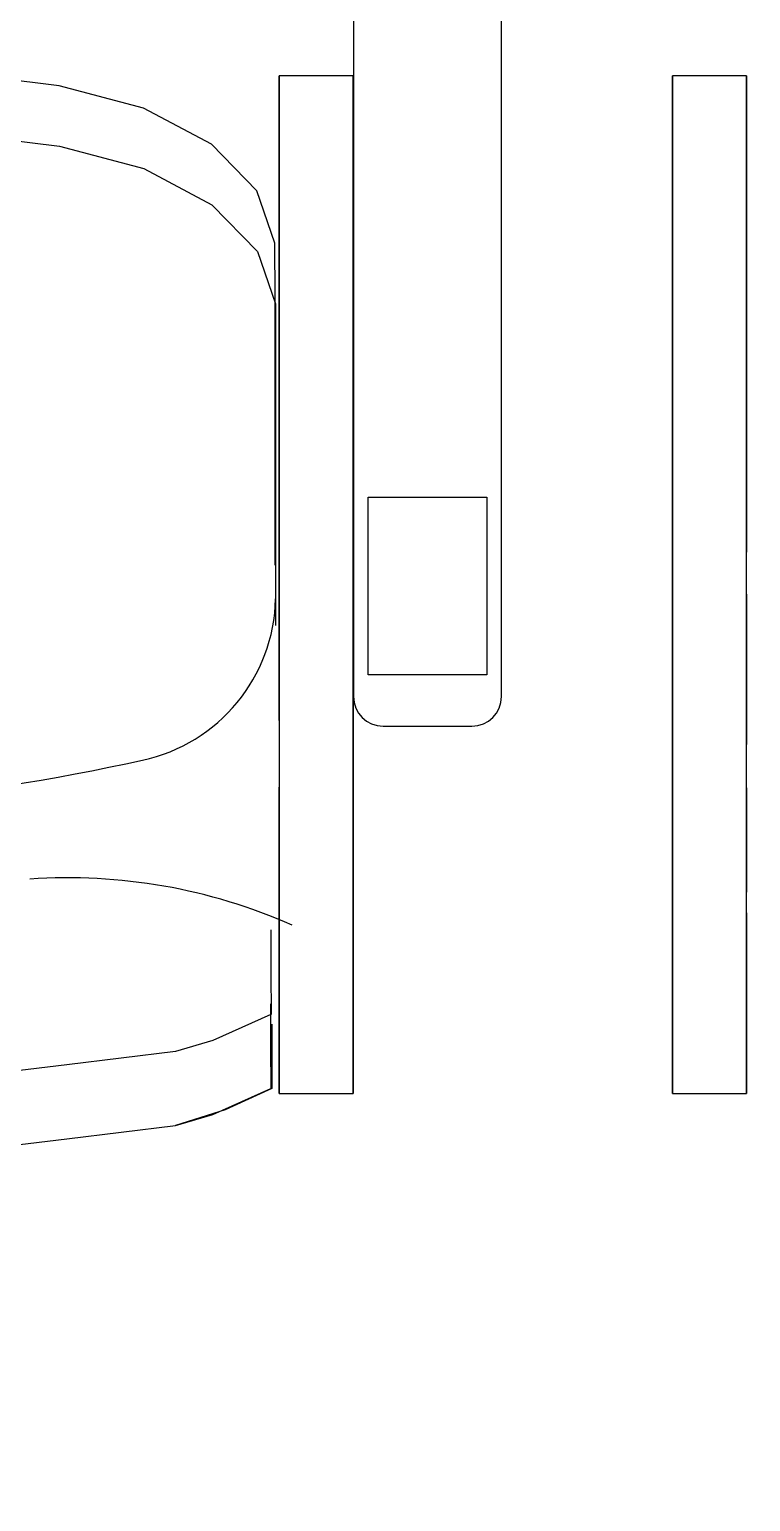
# Model space of a CAD drawing. Header units: millimetres. Extents: x 1210 to 64966, y 534 to 90439.
# Drawn here: x 14886 to 15368, y 47140 to 48124 of the extents above; entities that cross this region are included whole.
import ezdxf

# ---------------------------------------------------------------- set-up
doc = ezdxf.new("R2010")
doc.units = ezdxf.units.MM
doc.layers.add('ARREDI', color=8, linetype='Continuous')
doc.layers.add('RETINI', color=8, linetype='Continuous')

msp = doc.modelspace()

# ---------------------------------------------------------------- hatches: boundary and pattern name
at = {"layer": 'RETINI'}
h = msp.add_hatch(dxfattribs=at)
h.set_pattern_fill('ANSI31', color=256, scale=990, angle=270, style=0)
h.set_pattern_definition([(315, (-385059.34, 422084.75), (87.504464, 87.504464), [])])
h.paths.add_polyline_path([(19624.02, 32169.03, 1), (19624.02, 31670.07, 1)])
h.paths.add_polyline_path([(28336.02, 31670.07, 1), (28336.02, 32169.03, 1)])
h.paths.add_polyline_path([(18881.52, 15334.93), (18881.52, 13948.93), (20267.52, 13948.93), (20267.52, 15334.93)])
h.paths.add_polyline_path([(63481.02, 41322.43), (63481.02, 40431.43), (64372.02, 40431.43), (64372.02, 41322.43)])
h.paths.add_polyline_path([(63481.02, 32313.43), (63481.02, 31422.43), (64372.02, 31422.43), (64372.02, 32313.43)])
h.paths.add_polyline_path([(63481.02, 23700.43), (63481.02, 22809.43), (64372.02, 22809.43), (64372.02, 23700.43)])
h.paths.add_polyline_path([(63481.02, 15057.61), (63481.02, 14978.53), (63481.02, 14166.61), (64372.02, 14166.61), (64372.02, 15057.61)])
h.paths.add_polyline_path([(54967.02, 15057.61), (54967.02, 14166.61), (55858.02, 14166.61), (55858.02, 15057.61)])
h.paths.add_polyline_path([(42661.32, 15057.61), (42661.32, 14562.61), (42898.92, 14562.61), (42898.92, 14820.01), (45067.02, 14820.01), (45067.02, 15057.61)])
h.paths.add_polyline_path([(42661.32, 14562.61), (42661.32, 14067.61), (45067.02, 14067.61), (45067.02, 14166.61), (45067.02, 14562.61)])
h.paths.add_polyline_path([(45067.02, 15057.61), (45067.02, 14166.61), (45958.02, 14166.61), (45958.02, 15057.61)])
h.paths.add_polyline_path([(45958.02, 15097.33), (45958.02, 15057.61), (45958.02, 14166.61), (45958.02, 13513.33), (46453.02, 13513.33), (46453.02, 15097.33)])
h.paths.add_polyline_path([(30811.02, 2316.43), (30811.02, 534.43), (31405.02, 534.43), (31405.02, 2316.43)])
h.paths.add_polyline_path([(35315.52, 17156.53), (35315.52, 14948.83), (36454.02, 14948.83), (36454.02, 15186.43), (35553.12, 15186.43), (35553.12, 16879.33), (37206.42, 16879.33), (37206.42, 15186.43), (37444.02, 15186.43), (37444.02, 17156.53)])
h.paths.add_polyline_path([(36454.02, 15186.43), (36454.02, 14097.43), (37543.02, 14097.43), (37543.02, 15186.43)])
h.paths.add_polyline_path([(37543.02, 15107.11), (37543.02, 14820.01), (38215.7, 14820.01), (38215.7, 14562.61), (38453.3, 14562.61), (38453.3, 15107.11)])
h.paths.add_polyline_path([(37543.02, 14562.61), (37543.02, 14097.43), (37543.02, 14067.61), (38453.3, 14067.61), (38453.3, 14562.61)])
h.paths.add_polyline_path([(37048.02, 14097.43), (37048.02, 11325.43), (37543.02, 11325.43), (37543.02, 14097.43)])
h.paths.add_polyline_path([(36553.02, 14097.43), (36553.02, 11325.43), (36790.62, 11325.43), (36790.62, 14097.43)])
h.paths.add_polyline_path([(36553.02, 11325.43), (36553.02, 10731.43), (38335.02, 10731.43), (38335.02, 11325.43)])
h.paths.add_polyline_path([(36553.02, 6820.93), (36553.02, 6226.93), (38335.02, 6226.93), (38335.02, 6820.93)])
h.paths.add_polyline_path([(36454.02, 2316.43), (36454.02, 1227.43), (37543.02, 1227.43), (37543.02, 2316.43)])
h.paths.add_polyline_path([(36454.02, 1227.43), (36454.02, 534.43), (37147.02, 534.43), (37147.02, 1227.43)])
h.paths.add_polyline_path([(37543.02, 2316.43), (37543.02, 1722.43), (38335.02, 1722.43), (38335.02, 2316.43)])
h.paths.add_polyline_path([(36553.02, 23700.43), (36553.02, 22809.43), (37444.02, 22809.43), (37444.02, 23700.43)], flags=17)
h.paths.add_polyline_path([(35315.52, 25581.43), (35315.52, 20878.93), (37444.02, 20878.93), (37444.02, 22809.43), (37206.42, 22809.43), (37206.42, 21116.53), (35553.12, 21116.53), (35553.12, 23700.43), (35553.12, 25343.83), (37206.42, 25343.83), (37206.42, 23700.43), (37444.02, 23700.43), (37444.02, 25581.43)])
h.paths.add_polyline_path([(10417.02, 41421.43), (10417.02, 40431.43), (11407.02, 40431.43), (11407.02, 41421.43)])
h.paths.add_polyline_path([(10714.02, 41627.73), (10714.02, 41421.43), (11110.02, 41421.43), (11110.02, 41627.73)])
h.paths.add_polyline_path([(16802.52, 41422.04), (16802.52, 40431.43), (17000.52, 40431.43), (19030.02, 40431.43), (19030.02, 40703.03), (17763.98, 40703.03), (17763.98, 40626.63), (17000.52, 40626.63), (17000.52, 41260.23), (17763.98, 41260.23), (17763.98, 41183.83), (19030.02, 41183.83), (19030.02, 41422.04)])
h.paths.add_polyline_path([(13783.02, 41183.83), (13783.02, 40703.03), (14624.52, 40703.03), (14624.52, 41183.83)], flags=16)
h.paths.add_polyline_path([(2744.52, 40703.03), (2744.52, 40465.43), (4724.52, 40465.43), (4724.52, 40431.43), (4922.52, 40431.43), (4922.52, 41421.43), (2744.52, 41421.43), (2744.52, 41183.83), (3961.06, 41183.83), (3961.06, 41260.23), (4724.52, 41260.23), (4724.52, 40626.63), (3961.06, 40626.63), (3961.06, 40703.03)])
h.paths.add_polyline_path([(6902.52, 41422.04), (6902.52, 40431.43), (7100.52, 40431.43), (8140.02, 40431.43), (8140.02, 41422.04)])
h.paths.add_polyline_path([(7100.52, 41183.83), (7942.02, 41183.83), (7942.02, 40703.03), (7100.52, 40703.03)], flags=16)
h.paths.add_polyline_path([(7100.52, 41183.83), (7100.52, 40703.03), (7942.02, 40703.03), (7942.02, 41183.83)], flags=0)
h.paths.add_polyline_path([(13585.02, 41422.04), (13585.02, 40431.43), (13783.02, 40431.43), (14822.52, 40431.43), (14822.52, 41422.04)])
h.paths.add_polyline_path([(13783.02, 40703.03), (13783.02, 41183.83), (14624.52, 41183.83), (14624.52, 40703.03)], flags=0)
h.paths.add_polyline_path([(20168.52, 41421.44), (20168.52, 41248.19), (20555.84, 41248.19), (20555.84, 41421.44), (20506.34, 41421.44), (20506.34, 41392.88), (20481.59, 41392.88), (20481.59, 41421.44), (20432.09, 41421.44), (20432.09, 41392.88), (20407.34, 41392.88), (20407.34, 41421.44)])
h.paths.add_polyline_path([(20407.34, 43756.7), (20407.34, 43728.14), (20357.84, 43728.14), (20357.84, 41421.44), (20407.34, 41421.44), (20407.34, 41392.88), (20432.09, 41392.88), (20432.09, 41421.44), (20481.59, 41421.44), (20481.59, 41392.88), (20506.34, 41392.88), (20506.34, 41421.44), (20555.84, 41421.44), (20555.84, 43728.14), (20506.34, 43728.14), (20506.34, 43756.7), (20481.59, 43756.7), (20481.59, 43728.14), (20432.09, 43728.14), (20432.09, 43756.7)])
h.paths.add_polyline_path([(20432.09, 46208.09), (20432.09, 46236.65), (20407.34, 46236.65), (20407.34, 46208.09), (20357.84, 46208.09), (20357.84, 43901.39), (20407.34, 43901.39), (20407.34, 43872.83), (20432.09, 43872.83), (20432.09, 43901.39), (20481.59, 43901.39), (20481.59, 43872.83), (20506.34, 43872.83), (20506.34, 43901.39), (20555.84, 43901.39), (20555.84, 46208.09), (20506.34, 46208.09), (20506.34, 46236.65), (20481.59, 46236.65), (20481.59, 46208.09)])
h.paths.add_polyline_path([(20432.09, 43901.39), (20432.09, 43872.83), (20407.34, 43872.83), (20407.34, 43901.39), (20357.84, 43901.39), (20357.84, 43728.14), (20407.34, 43728.14), (20407.34, 43756.7), (20432.09, 43756.7), (20432.09, 43728.14), (20481.59, 43728.14), (20481.59, 43756.7), (20506.34, 43756.7), (20506.34, 43728.14), (20555.84, 43728.14), (20555.84, 43901.39), (20506.34, 43901.39), (20506.34, 43872.83), (20481.59, 43872.83), (20481.59, 43901.39)])
h.paths.add_polyline_path([(20357.84, 46381.34), (20357.84, 46208.09), (20407.34, 46208.09), (20407.34, 46236.65), (20432.09, 46236.65), (20432.09, 46208.09), (20481.59, 46208.09), (20481.59, 46236.65), (20506.34, 46236.65), (20506.34, 46208.09), (20555.84, 46208.09), (20555.84, 46381.34)])
h.paths.add_polyline_path([(20357.84, 46604.09), (20357.84, 46430.84), (20555.84, 46430.84), (20555.84, 46604.09)])
h.paths.add_polyline_path([(20357.84, 49192.94), (20357.84, 49019.69), (20555.84, 49019.69), (20555.84, 49192.94)])
h.paths.add_polyline_path([(19129.02, 41421.43), (19129.02, 40431.43), (20119.02, 40431.43), (20119.02, 41421.43)])
h.paths.add_polyline_path([(22304.12, 57162.43), (22304.12, 56658.26), (23426.84, 56658.26), (23426.84, 56816.66), (22462.52, 56816.66), (22462.52, 57162.43)])
h.paths.add_polyline_path([(20357.84, 57162.43), (20357.84, 49242.44), (24260.88, 49242.44), (24260.88, 49539.44), (23664.44, 49539.44), (23664.44, 51356.25), (23426.84, 51356.25), (23426.84, 49539.44), (20654.84, 49539.44), (20654.84, 51667.68), (20654.84, 53311.33), (20753.84, 53311.33), (20753.84, 53548.93), (20654.84, 53548.93), (20654.84, 57063.43), (20654.84, 57162.43)])
h.paths.add_polyline_path([(22495.02, 58053.43), (22495.02, 57162.43), (23386.02, 57162.43), (23386.02, 58053.43)])
h.paths.add_polyline_path([(23386.02, 58152.43), (23386.02, 58053.43), (23386.02, 57648.45), (23559.46, 57648.45), (23559.46, 57162.43), (24054.46, 57162.43), (24054.46, 58152.43)])
h.paths.add_polyline_path([(23426.84, 57162.43), (23426.84, 57112.93), (23426.84, 56816.66), (23426.84, 56658.26), (23426.84, 52754.9), (23664.44, 52754.9), (23664.44, 55709.62), (24054.46, 55709.62), (24054.46, 57162.43)])
h.paths.add_polyline_path([(22139.84, 53548.93), (22139.84, 53311.33), (23426.84, 53311.33), (23426.84, 53548.93)], flags=17)
h.paths.add_polyline_path([(12397.02, 58053.43), (12397.02, 57162.43), (13288.02, 57162.43), (13288.02, 58053.43)])
h.paths.add_polyline_path([(13288.02, 57400.03), (13288.02, 57162.43), (22495.02, 57162.43), (22495.02, 57400.03)])
h.paths.add_polyline_path([(13288.02, 58152.44), (13288.02, 58053.43), (13288.02, 57648.45), (22495.02, 57648.45), (22495.02, 58053.43), (22495.02, 58152.43)])
h.paths.add_polyline_path([(2596.02, 58152.43), (2596.02, 58053.43), (2596.02, 57648.45), (12397.02, 57648.45), (12397.02, 58053.43), (12397.02, 58152.44)])
h.paths.add_polyline_path([(1705.02, 57162.43), (1507.02, 57162.43), (1507.02, 55295.36), (2695.02, 55295.36), (2695.02, 57162.43), (12397.02, 57162.43), (12397.02, 57400.03), (2596.02, 57400.03), (2596.02, 57162.43), (2457.42, 57162.43), (2457.42, 55542.86), (2002.02, 55542.86), (2002.02, 57162.43)])
h.paths.add_polyline_path([(33493.92, 41708.53), (33493.92, 41421.43), (34087.92, 41421.43), (34087.92, 41708.53)], flags=17)
h.paths.add_polyline_path([(27742.02, 41708.53), (27742.02, 41421.43), (28092.45, 41421.43), (28092.45, 41627.73), (28488.45, 41627.73), (28488.45, 41421.43), (28831.02, 41421.43), (33493.92, 41421.43), (33493.92, 41708.53)], flags=17)
h.paths.add_polyline_path([(27841.02, 41421.43), (27841.02, 40431.43), (28831.02, 40431.43), (28831.02, 41421.43)], flags=17)
h.paths.add_polyline_path([(37910.04, 57063.43), (37910.04, 56063.53), (37206.42, 56063.53), (37206.42, 55092.89), (34375.02, 55092.89), (34375.02, 54855.29), (37444.02, 54855.29), (37444.02, 55825.93), (37493.52, 55825.93), (38147.64, 55825.93), (38147.64, 57063.43)])
h.paths.add_polyline_path([(36553.02, 50331.43), (36553.02, 49440.43), (37444.02, 49440.43), (37444.02, 50331.43)])
h.paths.add_polyline_path([(36553.02, 52736.69), (36553.02, 50331.43), (36681.72, 50331.43), (36681.72, 52736.69)], flags=17)
h.paths.add_polyline_path([(36040.87, 52974.29), (36040.87, 52736.69), (37206.42, 52736.69), (37206.42, 50331.43), (37444.02, 50331.43), (37444.02, 52974.29)])
h.paths.add_polyline_path([(36553.02, 46472.58), (36553.02, 44317.99), (36682.06, 44318.26), (36683.47, 46615.21)])
h.paths.add_polyline_path([(37315.32, 47306.15), (37315.32, 44317.99), (37493.52, 44317.99), (37493.52, 47501.01)])
h.paths.add_polyline_path([(37206.42, 47187.07), (37206.42, 44317.99), (37315.32, 44317.99), (37315.32, 47306.15)])
h.paths.add_polyline_path([(36553.02, 49440.43), (36553.02, 46472.58), (37444.02, 47446.88), (37444.02, 49440.43), (37206.42, 49440.43), (37206.42, 47480.46), (36681.72, 46906.71), (36681.72, 49440.43)])
h.paths.add_polyline_path([(36553.02, 44317.99), (36553.02, 41322.43), (36681.72, 41322.43), (36681.72, 43128.7), (36681.72, 43762.3), (36681.72, 44119.99), (37206.42, 44119.99), (37206.42, 43844.56), (37315.32, 43844.56), (37315.32, 44317.99), (37206.42, 44317.99)])
h.paths.add_polyline_path([(37315.32, 44317.99), (37315.32, 43844.56), (37343.51, 43844.56), (37343.51, 43046.43), (37206.42, 43046.43), (37206.42, 41322.43), (37444.02, 41322.43), (37444.02, 44317.99)])
h.paths.add_polyline_path([(36553.02, 41322.43), (36553.02, 41316.06), (36553.02, 40431.43), (36559.4, 40431.43), (37444.02, 40431.43), (37444.02, 41322.43)])
h.paths.add_polyline_path([(37206.42, 36562.42), (37206.42, 32313.43), (37315.32, 32313.43), (37315.32, 36562.42)], flags=16)
h.paths.add_polyline_path([(35553.12, 38194.03), (35553.12, 40431.43), (35266.02, 40431.43), (35266.02, 37956.43), (35424.42, 37956.43), (35424.42, 34194.43), (35315.52, 34194.43), (35315.52, 29343.43), (37444.02, 29343.43), (37444.02, 31422.43), (37206.42, 31422.43), (37206.42, 29581.03), (35553.12, 29581.03), (35553.12, 33956.83), (35662.02, 33956.83), (35662.02, 38194.03)])
h.paths.add_polyline_path([(36553.02, 32313.43), (36553.02, 31422.43), (37444.02, 31422.43), (37444.02, 32313.43)], flags=17)
h.paths.add_polyline_path([(37206.42, 40431.43), (37206.42, 37360.55), (37343.51, 37360.55), (37343.51, 36562.42), (37315.32, 36562.42), (37315.32, 32313.43), (37444.02, 32313.43), (37444.02, 40431.43)], flags=16)
h.paths.add_polyline_path([(28092.45, 53804.12), (28092.45, 53311.33), (30424.92, 53311.33), (30424.92, 53053.68), (30662.52, 53053.68), (30662.52, 53311.33), (34087.92, 53311.33), (34087.92, 53548.93), (30761.52, 53548.93), (30761.52, 53804.12), (30523.92, 53804.12), (30523.92, 53548.93), (28330.05, 53548.93), (28330.05, 53804.12)], flags=17)
h.paths.add_polyline_path([(30523.92, 57112.93), (30523.92, 55190.12), (30761.52, 55190.12), (30761.52, 57112.93)], flags=17)
h.paths.add_polyline_path([(27667.96, 57112.93), (27667.96, 55680.58), (28092.45, 55680.58), (28092.45, 55190.12), (28330.05, 55190.12), (28330.05, 56857.14), (28092.45, 56857.14), (28092.45, 57112.93)], flags=17)
h.paths.add_polyline_path([(28120.18, 57112.93), (28092.45, 57112.93), (28092.45, 56857.14), (28488.45, 56857.14), (28488.45, 57112.93)], flags=17)
h.paths.add_polyline_path([(27667.96, 58399.93), (27667.96, 58201.93), (33484.02, 58201.93), (38405.04, 58201.93), (38405.04, 58399.93)])
h.paths.add_polyline_path([(33484.02, 58152.43), (33484.02, 58053.43), (33484.02, 57657.43), (37910.04, 57657.43), (37910.04, 57063.43), (38147.64, 57063.43), (38197.14, 57063.43), (38405.04, 57063.43), (38405.04, 58152.43)])
h.paths.add_polyline_path([(33484.02, 57400.03), (33484.02, 57162.43), (34087.92, 57162.43), (34087.92, 57112.93), (34087.92, 55825.93), (34087.92, 49539.44), (30662.52, 49539.44), (30662.52, 51667.68), (30424.92, 51667.68), (30424.92, 49539.44), (28330.05, 49539.44), (28092.45, 49539.44), (27428.88, 49539.44), (27428.88, 49242.44), (34087.92, 49242.44), (34087.92, 40431.43), (36553.02, 40431.43), (36553.02, 40718.53), (34375.02, 40718.53), (34375.02, 52742.49), (34654.87, 52742.49), (34654.87, 52974.29), (34375.02, 52974.29), (34375.02, 57400.03)])
h.paths.add_polyline_path([(27667.96, 58152.43), (27667.96, 57162.43), (28162.96, 57162.43), (28162.96, 57657.43), (32593.02, 57657.43), (32593.02, 58053.43), (32593.02, 58152.43)])
h.paths.add_polyline_path([(28162.96, 57400.03), (28162.96, 57162.43), (32593.02, 57162.43), (32593.02, 57400.03)], flags=17)
h.paths.add_polyline_path([(32593.02, 58053.43), (32593.02, 57162.43), (33484.02, 57162.43), (33484.02, 58053.43)])
h.paths.add_polyline_path([(32818.39, 64323.63), (32818.39, 63927.63), (33214.39, 63927.63), (33214.39, 64323.63)], flags=16)
h.paths.add_polyline_path([(43015.39, 64323.63), (43015.39, 63927.63), (43411.39, 63927.63), (43411.39, 64323.63)], flags=16)
h.paths.add_polyline_path([(22736.65, 64323.63), (22736.65, 63927.63), (23132.65, 63927.63), (23132.65, 64323.63)])
h.paths.add_polyline_path([(22736.65, 64370.47), (22736.65, 64323.63), (23132.65, 64323.63), (23132.65, 63927.63), (22736.65, 63927.63), (22736.65, 63875.47), (63530.52, 63875.47), (63530.52, 64370.47)])
h.paths.add_polyline_path([(32818.39, 64323.63), (33214.39, 64323.63), (33214.39, 63927.63), (32818.39, 63927.63)], flags=0)
h.paths.add_polyline_path([(43015.39, 64323.63), (43411.39, 64323.63), (43411.39, 63927.63), (43015.39, 63927.63)], flags=0)
h.paths.add_polyline_path([(54148.18, 64323.63), (54544.18, 64323.63), (54544.18, 63927.63), (54148.18, 63927.63)], flags=16)
h.paths.add_polyline_path([(54193.65, 64266.78), (54193.65, 64286.58), (54510.45, 64286.58), (54510.45, 64266.78), (54387.69, 64266.78, 0.414214), (54357.99, 64237.08), (54357.99, 64019.28, 0.414214), (54387.69, 63989.58), (54510.45, 63989.58), (54510.45, 63969.78), (54193.65, 63969.78), (54193.65, 63989.58), (54316.41, 63989.58, 0.414214), (54346.11, 64019.28), (54346.11, 64237.08, 0.414214), (54316.41, 64266.78)], flags=0)
h.paths.add_polyline_path([(54274.02, 58152.43), (54274.02, 58053.43), (54274.02, 57657.43), (63481.02, 57657.43), (63481.02, 58053.43), (63481.02, 58152.43)])
h.paths.add_polyline_path([(54274.02, 57400.03), (54274.02, 57162.43), (63481.02, 57162.43), (63481.02, 57400.03)])
h.paths.add_polyline_path([(53383.02, 58053.43), (53383.02, 57162.43), (54274.02, 57162.43), (54274.02, 58053.43)])
h.paths.add_polyline_path([(43285.02, 58053.43), (43285.02, 57162.43), (44176.02, 57162.43), (44176.02, 58053.43)])
h.paths.add_polyline_path([(44176.02, 58152.43), (44176.02, 58053.43), (44176.02, 57657.43), (53383.02, 57657.43), (53383.02, 58053.43), (53383.02, 58152.43)])
h.paths.add_polyline_path([(44176.02, 57400.03), (44176.02, 57162.43), (53383.02, 57162.43), (53383.02, 57400.03)])
h.paths.add_polyline_path([(41532.01, 58152.43), (41532.01, 57112.93), (42027.01, 57112.93), (42027.01, 57301.03), (42027.01, 57657.43), (43285.02, 57657.43), (43285.02, 58053.43), (43285.02, 58152.43)])
h.paths.add_polyline_path([(42027.01, 57400.03), (42027.01, 57162.43), (43285.02, 57162.43), (43285.02, 57400.03)])
h.paths.add_polyline_path([(41789.41, 57112.93), (41789.41, 55825.93), (63431.52, 55825.93), (63431.52, 56063.53), (42027.01, 56063.53), (42027.01, 57112.93)])
h.paths.add_polyline_path([(63382.02, 49318.17), (63382.02, 48922.17), (64966.02, 48922.17), (64966.02, 48922.38), (64966.02, 49318.17)])
h.paths.add_polyline_path([(63481.02, 50331.43), (63481.02, 49440.43), (64372.02, 49440.43), (64372.02, 50331.43)])
h.paths.add_polyline_path([(63481.02, 58053.43), (63481.02, 57162.43), (64372.02, 57162.43), (64372.02, 58053.43)])
h.paths.add_polyline_path([(63481.02, 57162.43), (63481.02, 50331.43), (63718.62, 50331.43), (63718.62, 57162.43)])
h.paths.add_polyline_path([(63976.02, 57162.43), (63976.02, 50331.43), (64372.02, 50331.43), (64471.02, 50331.43), (64471.02, 57162.43), (64372.02, 57162.43)])
h.paths.add_polyline_path([(63580.02, 64313.38), (63580.02, 63521.38), (64372.02, 63521.38), (64372.02, 64313.38)])
h.paths.add_polyline_path([(63580.02, 63521.38), (63580.02, 58795.93), (63817.62, 58795.93), (63817.62, 63521.38)])
h.paths.add_polyline_path([(63976.02, 63521.38), (63976.02, 58795.93), (64471.02, 58795.93), (64471.02, 63521.38), (64372.02, 63521.38)])
h.paths.add_polyline_path([(63530.52, 58795.93), (63530.52, 58399.93), (64520.52, 58399.93), (64520.52, 58795.93)])
h.paths.add_polyline_path([(63580.02, 90389.62), (63580.02, 89597.62), (64372.02, 89597.62), (64372.02, 90389.62)])
h.paths.add_polyline_path([(63580.02, 89597.62), (63580.02, 81624.73), (63817.62, 81624.73), (63817.62, 89597.62)])
h.paths.add_polyline_path([(63976.02, 89597.62), (63976.02, 81624.73), (64372.02, 81624.73), (64471.02, 81624.73), (64471.02, 89597.62), (64372.02, 89597.62)])
h.paths.add_polyline_path([(63580.02, 81624.73), (63580.02, 80832.73), (64372.02, 80832.73), (64372.02, 81624.73)])
h.paths.add_polyline_path([(63580.02, 80832.73), (63580.02, 64313.38), (63817.62, 64313.38), (63817.62, 80832.73)])
h.paths.add_polyline_path([(63976.02, 80832.73), (63976.02, 64313.38), (64372.02, 64313.38), (64471.02, 64313.38), (64471.02, 80832.73), (64372.02, 80832.73)])
h.paths.add_polyline_path([(53267.52, 90389.62), (53267.52, 90092.62), (53267.52, 89597.62), (54059.52, 89597.62), (54059.52, 90389.62)])
h.paths.add_polyline_path([(32642.52, 81624.73), (32642.52, 80832.73), (33434.52, 80832.73), (33434.52, 81624.73)])
h.paths.add_polyline_path([(42955.02, 81624.73), (42955.02, 80832.73), (43747.02, 80832.73), (43747.02, 81624.73)])
h.paths.add_polyline_path([(42955.02, 90389.62), (42955.02, 89597.62), (43747.02, 89597.62), (43747.02, 90389.62)])
h.paths.add_polyline_path([(22330.02, 73704.7), (22330.02, 72912.7), (23122.02, 72912.7), (23122.02, 73704.7)])
h.paths.add_polyline_path([(22627.02, 81624.73), (22627.02, 81479.59), (22330.02, 81479.59), (22330.02, 80832.73), (23122.02, 80832.73), (23122.02, 80938.55), (23122.02, 81624.73)])
h.paths.add_polyline_path([(22330.02, 81624.73), (22330.02, 81479.59), (22627.02, 81479.59), (22627.02, 81624.73)])
h.paths.add_polyline_path([(12017.52, 73704.7), (12017.52, 72912.7), (12809.52, 72912.7), (12809.52, 73704.7)])
h.paths.add_polyline_path([(2259.42, 72859.83), (2259.42, 59340.43), (2497.02, 59340.43), (2497.02, 72859.83)])
h.paths.add_polyline_path([(1705.02, 73651.83), (1705.02, 72859.83), (2497.02, 72859.83), (2497.02, 73651.83)])
h.paths.add_polyline_path([(1705.02, 58053.43), (1705.02, 57162.43), (2596.02, 57162.43), (2596.02, 58053.43)])
h.paths.add_polyline_path([(1705.02, 59340.43), (1705.02, 58548.43), (2497.02, 58548.43), (2497.02, 59340.43)])
h.paths.add_polyline_path([(1705.02, 72859.83), (1606.02, 72859.83), (1606.02, 59340.43), (1705.02, 59340.43), (2101.02, 59340.43), (2101.02, 72859.83)])
h.paths.add_polyline_path([(1507.02, 46642.76), (1507.02, 45434.96), (2695.02, 45434.96), (2695.02, 46642.76)])
h.paths.add_polyline_path([(2002.02, 46395.26), (2457.42, 46395.26), (2457.42, 45682.46), (2002.02, 45682.46)], flags=0)
h.paths.add_polyline_path([(2002.02, 46395.26), (2002.02, 45682.46), (2457.42, 45682.46), (2457.42, 46395.26)], flags=16)
h.paths.add_polyline_path([(1507.02, 49929.56), (1507.02, 48721.76), (2695.02, 48721.76), (2695.02, 49929.56)])
h.paths.add_polyline_path([(2002.02, 49682.06), (2457.42, 49682.06), (2457.42, 48969.26), (2002.02, 48969.26)], flags=16)
h.paths.add_polyline_path([(2002.02, 49682.06), (2002.02, 48969.26), (2457.42, 48969.26), (2457.42, 49682.06)], flags=16)
h.paths.add_polyline_path([(1507.02, 53216.36), (1507.02, 52008.56), (2695.02, 52008.56), (2695.02, 53216.36)])
h.paths.add_polyline_path([(2002.02, 52968.86), (2457.42, 52968.86), (2457.42, 52256.06), (2002.02, 52256.06)], flags=0)
h.paths.add_polyline_path([(2002.02, 52968.86), (2002.02, 52256.06), (2457.42, 52256.06), (2457.42, 52968.86)], flags=16)
h.paths.add_polyline_path([(1606.02, 41421.43), (1606.02, 40332.43), (2695.02, 40332.43), (2695.02, 41421.43)])
h.paths.add_polyline_path([(1507.02, 43355.96), (1507.02, 41421.43), (1606.02, 41421.43), (1606.02, 41421.43), (2002.02, 41421.43), (2002.02, 43108.46), (2457.42, 43108.46), (2457.42, 41421.43), (2695.02, 41421.43), (2695.02, 43355.96)])
h.paths.add_polyline_path([(2457.42, 40332.43), (2457.42, 36309.09), (2516.82, 36309.09), (2516.82, 40332.43)], flags=16)
h.paths.add_polyline_path([(1883.22, 40332.43), (1883.22, 36309.09), (2002.02, 36309.09), (2002.02, 40332.43)], flags=17)
h.paths.add_polyline_path([(2516.82, 40332.43), (2516.82, 36309.09), (2564.55, 36309.09), (2564.55, 35455.68), (2457.42, 35455.68), (2457.42, 32412.34), (2695.02, 32412.34), (2695.02, 40332.43)])
h.paths.add_polyline_path([(1606.02, 32412.34), (1606.02, 31323.34), (2695.02, 31323.34), (2695.02, 32412.34)])
h.paths.add_polyline_path([(1606.02, 40332.43), (1507.02, 40332.43), (1507.02, 32412.34), (1606.02, 32412.34), (2002.02, 32412.34), (2002.02, 35455.68), (1835.5, 35455.68), (1835.5, 36309.09), (1883.22, 36309.09), (1883.22, 40332.43)])
h.paths.add_polyline_path([(1606.02, 31323.34), (1507.02, 31323.34), (1507.02, 23799.43), (1606.02, 23799.43), (1883.22, 23799.43), (1883.22, 27426.6), (1835.5, 27426.6), (1835.5, 28280.01), (2002.02, 28280.01), (2002.02, 31323.34)])
h.paths.add_polyline_path([(1883.22, 27426.6), (1883.22, 23799.43), (2002.02, 23799.43), (2002.02, 27426.6)])
h.paths.add_polyline_path([(2457.42, 27426.6), (2457.42, 23799.43), (2516.82, 23799.43), (2516.82, 27426.6)])
h.paths.add_polyline_path([(2457.42, 31323.34), (2457.42, 28280.01), (2564.55, 28280.01), (2564.55, 27426.6), (2516.82, 27426.6), (2516.82, 23799.43), (2695.02, 23799.43), (2695.02, 31323.34)])
h.paths.add_polyline_path([(1606.02, 22710.43), (1507.02, 22710.43), (1507.02, 15186.43), (1606.02, 15186.43), (2002.02, 15186.43), (2002.02, 22710.43)])
h.paths.add_polyline_path([(2457.42, 22710.43), (2457.42, 15186.43), (2695.02, 15186.43), (2695.02, 22710.43)])
h.paths.add_polyline_path([(1606.02, 15186.43), (1606.02, 14097.43), (2002.02, 14097.43), (2695.02, 14097.43), (2695.02, 15186.43)])
h.paths.add_polyline_path([(1606.02, 23799.43), (1606.02, 22710.43), (2695.02, 22710.43), (2695.02, 23799.43)])
h.paths.add_polyline_path([(1210.02, 5979.43), (1210.02, 5385.43), (2794.02, 5385.43), (2794.02, 5979.43)])
h.paths.add_polyline_path([(1210.02, 10719.67), (1210.02, 5979.43), (2794.02, 5979.43), (2794.02, 9467.06), (2695.02, 9490.06), (2794.02, 9490.06), (2794.02, 10719.67)])
h.paths.add_polyline_path([(1606.02, 11313.67), (1210.02, 11313.67), (1210.02, 10731.94), (1210.02, 10719.67), (2794.02, 10719.67), (2794.02, 11313.67)])
h.paths.add_polyline_path([(1507.02, 14097.43), (1507.02, 11313.67), (1606.02, 11313.67), (2002.02, 11313.67), (2002.02, 14097.43)])
h.paths.add_polyline_path([(2457.42, 14097.43), (2457.42, 11313.67), (2695.02, 11313.67), (2695.02, 14097.43)])
h.paths.add_polyline_path([(1606.02, 2316.43), (1606.02, 1227.43), (2695.02, 1227.43), (2695.02, 2316.43)])
h.paths.add_polyline_path([(1507.02, 5385.43), (1507.02, 2316.43), (1606.02, 2316.43), (2002.02, 2316.43), (2002.02, 5385.43)])
h.paths.add_polyline_path([(2457.42, 5385.43), (2457.42, 2316.43), (2695.02, 2316.43), (2695.02, 5385.43)])
h.paths.add_polyline_path([(2695.02, 1623.43), (2695.02, 1227.43), (2695.02, 1128.43), (7843.02, 1128.43), (7843.02, 1623.43)])
h.paths.add_polyline_path([(2695.02, 2316.43), (2695.02, 2078.83), (7843.02, 2078.83), (7843.02, 2316.43)])
h.paths.add_polyline_path([(25663.02, 534.43), (25663.02, 2316.43), (25069.02, 2316.43), (25069.02, 534.43), (25118.52, 534.43)])
h.paths.add_polyline_path([(19921.02, 534.43), (19921.02, 2316.43), (19327.02, 2316.43), (19327.02, 534.43), (19376.52, 534.43)])
h.paths.add_polyline_path([(14179.02, 534.43), (14179.02, 2316.43), (13585.02, 2316.43), (13585.02, 534.43), (13634.52, 534.43)])
h.paths.add_polyline_path([(8437.02, 534.43), (8437.02, 2316.43), (7843.02, 2316.43), (7843.02, 534.43)])
h.paths.add_polyline_path([(2457.42, 15195.42), (2002.02, 15195.42), (2002.02, 15186.43), (2457.42, 15186.43)])

# ---------------------------------------------------------------- linework, layer by layer
at = {"layer": 'ARREDI'}
for p, q in [((15102.57, 48212.83, -1423.89), (15102.57, 47678.23, -1423.89)), ((15201.57, 47678.23, -1423.89), (15201.57, 48212.83, -1423.89)), ((15122.37, 47658.43, -1423.89), (15181.77, 47658.43, -1423.89)), ((15047.96, 47459.25, -182), (15047.99, 47437.69, -88.51)), ((15047.99, 47437.69, -88.51), (15048.02, 47416.12, 4.98)), ((15048.02, 47416.12, 4.98), (15016.64, 47401.96, 60.79)), ((15016.64, 47401.96, 60.79), (14983.52, 47391.37, 102.79))]:
    msp.add_line(p, q, dxfattribs=at)
for points in [[(15052.94, 47412.77), (15102.44, 47412.77), (15102.44, 48093.25), (15052.94, 48093.25)], [(15315.89, 47412.77), (15365.39, 47412.77), (15365.39, 48093.25), (15315.89, 48093.25)]]:
    msp.add_lwpolyline(points, close=True, dxfattribs=at)
at = {"layer": 'ARREDI', "elevation": -1423.89}
msp.add_lwpolyline([(15191.67, 47811.65), (15191.67, 47692.85), (15112.47, 47692.85), (15112.47, 47811.65)], close=True, dxfattribs=at)
at = {"layer": 'ARREDI'}
for centre, radius, start, end in [((14937.51, 47746.06, -450.17), 113, 282.2247, 358.75359), ((15122.37, 47678.23, -1423.89), 19.8, 180, 270), ((15181.77, 47678.23, -1423.89), 19.8, 270, 0), ((14597.09, 49316.39, -450.17), 1719.8, 257.76902, 282.23098), ((14911.52, 47185.03, -244.91), 371.98, 66.21828, 93.92238)]:
    msp.add_arc(centre, radius, start, end, dxfattribs=at)
for points, invisible_edges in [([(14844.98, 48053.74, -9.22), (14905.89, 48046.15, -20.02), (14905.6, 48086.64, -48.49), (14844.69, 48094.23, -37.7)], 10), ([(15052.94, 48093.25, -517.4), (15052.94, 48092.78, -522.26), (15052.94, 48091.36, -526.93)], 12), ([(15052.94, 48091.36, -507.87), (15052.94, 48092.78, -512.54), (15052.94, 48093.25, -517.4)], 12), ([(15052.94, 48091.36, -526.93), (15052.94, 48089.06, -531.24), (15052.94, 48085.96, -535.01)], 12), ([(15052.94, 48085.96, -499.79), (15052.94, 48089.06, -503.56), (15052.94, 48091.36, -507.87)], 12), ([(15102.44, 48093.25, -517.4), (15102.44, 48092.78, -512.54), (15102.44, 48091.36, -507.87)], 12), ([(15102.44, 47934.72, -543.55), (15102.44, 48092.78, -522.26), (15102.44, 48093.25, -517.4)], 13), ([(15102.44, 47934.72, -543.55), (15102.44, 48091.36, -526.93), (15102.44, 48092.78, -522.26)], 13), ([(15102.44, 48091.36, -507.87), (15102.44, 48089.06, -503.56), (15102.44, 48085.96, -499.79)], 12), ([(15102.44, 47934.72, -543.55), (15102.44, 47942.45, -542.79), (15102.44, 48091.36, -526.93)], 14), ([(15102.44, 47942.45, -542.79), (15102.44, 48089.06, -531.24), (15102.44, 48091.36, -526.93)], 13), ([(15102.44, 47942.45, -542.79), (15102.44, 48085.96, -535.01), (15102.44, 48089.06, -531.24)], 13), ([(15365.39, 48093.25, -517.4), (15365.39, 48092.78, -522.26), (15365.39, 48091.36, -526.93)], 12), ([(15365.39, 48091.36, -507.87), (15365.39, 48092.78, -512.54), (15365.39, 48093.25, -517.4)], 12), ([(15365.39, 48091.36, -526.93), (15365.39, 48089.06, -531.24), (15365.39, 48085.96, -535.01)], 12), ([(15365.39, 48085.96, -499.79), (15365.39, 48089.06, -503.56), (15365.39, 48091.36, -507.87)], 12), ([(14905.89, 48046.15, -20.02), (14962.3, 48031.25, -41.21), (14962.01, 48071.73, -69.69), (14905.6, 48086.64, -48.49)], 10), ([(15052.94, 48085.96, -535.01), (15052.94, 48082.18, -538.11), (15052.94, 48077.88, -540.41)], 12), ([(15052.94, 47662.3, -491.44), (15052.94, 48082.18, -496.69), (15052.94, 48085.96, -499.79)], 13), ([(15052.94, 47662.3, -491.44), (15052.94, 48077.88, -494.39), (15052.94, 48082.18, -496.69)], 13), ([(15052.94, 48077.88, -540.41), (15052.94, 48073.2, -541.83), (15052.94, 48068.44, -542.31)], 12), ([(15052.94, 47662.3, -491.44), (15052.94, 48062.07, -493.29), (15052.94, 48077.88, -494.39)], 14), ([(15052.94, 48062.07, -493.29), (15052.94, 48073.2, -492.97), (15052.94, 48077.88, -494.39)], 13), ([(15102.44, 48085.96, -499.79), (15102.44, 48082.18, -496.69), (15102.44, 48077.88, -494.39)], 12), ([(15102.44, 47942.45, -542.79), (15102.44, 48082.18, -538.11), (15102.44, 48085.96, -535.01)], 13), ([(15102.44, 47942.45, -542.79), (15102.44, 48077.88, -540.41), (15102.44, 48082.18, -538.11)], 13), ([(15102.44, 47927.29, -545.81), (15102.44, 47934.72, -543.55), (15102.44, 48077.88, -494.39)], 14), ([(15102.44, 48077.88, -494.39), (15102.44, 48073.2, -492.97), (15102.44, 48068.34, -492.49)], 12), ([(15102.44, 47942.45, -542.79), (15102.44, 48073.2, -541.83), (15102.44, 48077.88, -540.41)], 13), ([(15365.39, 48085.96, -535.01), (15365.39, 48082.18, -538.11), (15365.39, 48077.88, -540.41)], 12), ([(15365.39, 47662.3, -491.44), (15365.39, 48082.18, -496.69), (15365.39, 48085.96, -499.79)], 13), ([(15365.39, 47662.3, -491.44), (15365.39, 48077.88, -494.39), (15365.39, 48082.18, -496.69)], 13), ([(15365.39, 48077.88, -540.41), (15365.39, 48073.2, -541.83), (15365.39, 48068.44, -542.31)], 12), ([(15365.39, 47662.3, -491.44), (15365.39, 48062.07, -493.29), (15365.39, 48077.88, -494.39)], 14), ([(15365.39, 48062.07, -493.29), (15365.39, 48073.2, -492.97), (15365.39, 48077.88, -494.39)], 13), ([(14962.3, 48031.25, -41.21), (15007.92, 48007.02, -75.65), (15007.63, 48047.51, -104.12), (14962.01, 48071.73, -69.69)], 10), ([(15052.94, 48062.07, -493.29), (15052.94, 48068.34, -492.49), (15052.94, 48073.2, -492.97)], 13), ([(15052.94, 47662.3, -491.44), (15052.94, 48068.44, -542.31), (15052.94, 47942.45, -542.79)], 13), ([(15052.94, 48062.07, -493.29), (15052.94, 48063.48, -492.97), (15052.94, 48068.34, -492.49)], 12), ([(15102.44, 47942.45, -542.79), (15102.44, 48068.44, -542.31), (15102.44, 48073.2, -541.83)], 12), ([(15102.44, 48068.34, -492.49), (15102.44, 48063.48, -492.97), (15102.44, 48062.07, -493.29)], 12), ([(15365.39, 48062.07, -493.29), (15365.39, 48068.34, -492.49), (15365.39, 48073.2, -492.97)], 13), ([(15365.39, 47662.3, -491.44), (15365.39, 48068.44, -542.31), (15365.39, 47942.45, -542.79)], 13), ([(15365.39, 48062.07, -493.29), (15365.39, 48063.48, -492.97), (15365.39, 48068.34, -492.49)], 12), ([(15102.44, 47927.29, -545.81), (15102.44, 48062.07, -493.29), (15102.44, 47662.3, -491.44)], 13), ([(15007.92, 48007.02, -75.65), (15038.26, 47975.87, -119.95), (15037.97, 48016.35, -148.42), (15007.63, 48047.51, -104.12)], 10), ([(15038.26, 47975.87, -119.95), (15050.34, 47940.83, -169.75), (15050.05, 47981.32, -198.23), (15037.97, 48016.35, -148.42)], 10), ([(15050.34, 47940.83, -169.75), (15050.48, 47904.97, -220.74), (15050.19, 47945.46, -249.21), (15050.05, 47981.32, -198.23)], 10), ([(15050.48, 47904.97, -220.74), (15050.48, 47869.11, -271.72), (15050.19, 47909.6, -300.2), (15050.19, 47945.46, -249.21)], 10), ([(15052.94, 47662.3, -491.44), (15052.94, 47942.45, -542.79), (15052.94, 47934.72, -543.55)], 13), ([(15365.39, 47662.3, -491.44), (15365.39, 47942.45, -542.79), (15365.39, 47934.72, -543.55)], 13), ([(15052.94, 47774.66, -554.39), (15052.94, 47768.66, -549.47), (15052.94, 47934.72, -543.55)], 14), ([(15052.94, 47934.72, -543.55), (15052.94, 47779.59, -560.39), (15052.94, 47774.66, -554.39)], 13), ([(15052.94, 47934.72, -543.55), (15052.94, 47927.29, -545.81), (15052.94, 47779.59, -560.39)], 14), ([(15365.39, 47934.72, -543.55), (15365.39, 47779.59, -560.39), (15365.39, 47774.66, -554.39)], 13), ([(15365.39, 47934.72, -543.55), (15365.39, 47927.29, -545.81), (15365.39, 47779.59, -560.39)], 14), ([(15052.94, 47927.29, -545.81), (15052.94, 47783.25, -567.24), (15052.94, 47779.59, -560.39)], 13), ([(15052.94, 47927.29, -545.81), (15052.94, 47920.45, -549.47), (15052.94, 47783.25, -567.24)], 14), ([(15052.94, 47920.45, -549.47), (15052.94, 47785.5, -574.67), (15052.94, 47783.25, -567.24)], 13), ([(15052.94, 47920.45, -549.47), (15052.94, 47914.45, -554.39), (15052.94, 47785.5, -574.67)], 14), ([(15102.44, 47920.45, -549.47), (15102.44, 47927.29, -545.81), (15102.44, 47662.3, -491.44)], 14), ([(15102.44, 47914.45, -554.39), (15102.44, 47920.45, -549.47), (15102.44, 47662.3, -491.44)], 14), ([(15365.39, 47927.29, -545.81), (15365.39, 47783.25, -567.24), (15365.39, 47779.59, -560.39)], 13), ([(15365.39, 47927.29, -545.81), (15365.39, 47920.45, -549.47), (15365.39, 47783.25, -567.24)], 14), ([(15365.39, 47920.45, -549.47), (15365.39, 47785.5, -574.67), (15365.39, 47783.25, -567.24)], 13), ([(15365.39, 47920.45, -549.47), (15365.39, 47914.45, -554.39), (15365.39, 47785.5, -574.67)], 14), ([(15050.48, 47869.11, -271.72), (15050.48, 47833.25, -322.71), (15050.19, 47873.74, -351.19), (15050.19, 47909.6, -300.2)], 10), ([(15052.94, 47914.45, -554.39), (15052.94, 47909.52, -560.39), (15052.94, 47803.54, -653.02)], 14), ([(15052.94, 47909.52, -560.39), (15052.94, 47905.86, -567.24), (15052.94, 47803.54, -653.02)], 14), ([(15102.44, 47909.52, -560.39), (15102.44, 47914.45, -554.39), (15102.44, 47662.3, -491.44)], 14), ([(15102.44, 47905.86, -567.24), (15102.44, 47909.52, -560.39), (15102.44, 47662.3, -491.44)], 14), ([(15365.39, 47914.45, -554.39), (15365.39, 47909.52, -560.39), (15365.39, 47803.54, -653.02)], 14), ([(15365.39, 47909.52, -560.39), (15365.39, 47905.86, -567.24), (15365.39, 47803.54, -653.02)], 14), ([(15052.94, 47905.86, -567.24), (15052.94, 47903.61, -574.67), (15052.94, 47803.54, -653.02)], 14), ([(15052.94, 47903.61, -574.67), (15052.94, 47885.35, -653.02), (15052.94, 47803.54, -653.02)], 13), ([(15052.94, 47903.61, -574.67), (15052.94, 47885.35, -732.4), (15052.94, 47885.35, -653.02)], 13), ([(15052.94, 47903.61, -574.67), (15052.94, 47902.85, -582.39), (15052.94, 47885.35, -732.4)], 14), ([(15052.94, 47902.85, -582.39), (15052.94, 47902.85, -731.72), (15052.94, 47885.35, -732.4)], 12), ([(15102.44, 47754.39, -543.55), (15102.44, 47903.61, -574.67), (15102.44, 47905.86, -567.24)], 13), ([(15102.44, 47754.39, -543.55), (15102.44, 47761.82, -545.81), (15102.44, 47903.61, -574.67)], 14), ([(15102.44, 47761.82, -545.81), (15102.44, 47768.66, -549.47), (15102.44, 47903.61, -574.67)], 14), ([(15102.44, 47768.66, -549.47), (15102.44, 47902.85, -582.39), (15102.44, 47903.61, -574.67)], 13), ([(15102.44, 47768.66, -549.47), (15102.44, 47774.66, -554.39), (15102.44, 47902.85, -582.39)], 14), ([(15102.44, 47885.35, -653.02), (15102.44, 47902.85, -731.72), (15102.44, 47902.85, -582.39)], 13), ([(15102.44, 47885.35, -653.02), (15102.44, 47885.35, -732.4), (15102.44, 47902.85, -731.72)], 12), ([(15365.39, 47905.86, -567.24), (15365.39, 47903.61, -574.67), (15365.39, 47803.54, -653.02)], 14), ([(15365.39, 47903.61, -574.67), (15365.39, 47885.35, -653.02), (15365.39, 47803.54, -653.02)], 13), ([(15365.39, 47903.61, -574.67), (15365.39, 47885.35, -732.4), (15365.39, 47885.35, -653.02)], 13), ([(15365.39, 47903.61, -574.67), (15365.39, 47902.85, -582.39), (15365.39, 47885.35, -732.4)], 14), ([(15365.39, 47902.85, -582.39), (15365.39, 47902.85, -731.72), (15365.39, 47885.35, -732.4)], 12), ([(15102.44, 47774.66, -554.39), (15102.44, 47779.59, -560.39), (15102.44, 47885.35, -653.02)], 14), ([(15102.44, 47779.59, -560.39), (15102.44, 47783.25, -567.24), (15102.44, 47885.35, -653.02)], 14), ([(15102.44, 47783.25, -567.24), (15102.44, 47785.5, -574.67), (15102.44, 47885.35, -653.02)], 14), ([(15102.44, 47785.5, -574.67), (15102.44, 47803.54, -653.02), (15102.44, 47885.35, -653.02)], 13), ([(15050.48, 47833.25, -322.71), (15050.48, 47797.39, -373.69), (15050.19, 47837.88, -402.17), (15050.19, 47873.74, -351.19)], 10), ([(15050.48, 47797.39, -373.69), (15050.48, 47761.53, -424.68), (15050.19, 47802.02, -453.16), (15050.19, 47837.88, -402.17)], 10), ([(15050.48, 47761.53, -424.68), (15050.48, 47725.67, -475.67), (15050.19, 47766.16, -504.14), (15050.19, 47802.02, -453.16)], 10), ([(15052.94, 47803.54, -653.02), (15052.94, 47786.26, -582.39), (15052.94, 47785.5, -574.67)], 13), ([(15052.94, 47803.54, -653.02), (15052.94, 47786.26, -731.72), (15052.94, 47786.26, -582.39)], 13), ([(15052.94, 47803.54, -653.02), (15052.94, 47803.54, -731.72), (15052.94, 47786.26, -731.72)], 12), ([(15102.44, 47785.5, -574.67), (15102.44, 47803.54, -731.72), (15102.44, 47803.54, -653.02)], 13), ([(15102.44, 47785.5, -574.67), (15102.44, 47786.26, -582.39), (15102.44, 47803.54, -731.72)], 14), ([(15102.44, 47786.26, -582.39), (15102.44, 47786.26, -731.72), (15102.44, 47803.54, -731.72)], 12), ([(15365.39, 47803.54, -653.02), (15365.39, 47786.26, -582.39), (15365.39, 47785.5, -574.67)], 13), ([(15365.39, 47803.54, -653.02), (15365.39, 47786.26, -731.72), (15365.39, 47786.26, -582.39)], 13), ([(15365.39, 47803.54, -653.02), (15365.39, 47803.54, -731.72), (15365.39, 47786.26, -731.72)], 12), ([(15052.94, 47768.66, -549.47), (15052.94, 47761.82, -545.81), (15052.94, 47662.3, -491.44)], 14), ([(15052.94, 47761.82, -545.81), (15052.94, 47547.43, -475.77), (15052.94, 47533.67, -450.32)], 13), ([(15052.94, 47761.82, -545.81), (15052.94, 47754.39, -543.55), (15052.94, 47547.43, -475.77)], 14), ([(15052.94, 47754.39, -543.55), (15052.94, 47566.74, -499.29), (15052.94, 47547.43, -475.77)], 13), ([(15052.94, 47754.39, -543.55), (15052.94, 47590.26, -518.6), (15052.94, 47566.74, -499.29)], 13), ([(15102.44, 47639, -484.37), (15102.44, 47746.66, -542.79), (15102.44, 47754.39, -543.55)], 13), ([(15102.44, 47754.39, -543.55), (15102.44, 47662.3, -491.44), (15102.44, 47639, -484.37)], 13), ([(15365.39, 47754.39, -543.55), (15365.39, 47566.74, -499.29), (15365.39, 47547.43, -475.77)], 13), ([(15365.39, 47754.39, -543.55), (15365.39, 47590.26, -518.6), (15365.39, 47566.74, -499.29)], 13), ([(15052.94, 47746.66, -542.79), (15052.94, 47617.1, -532.95), (15052.94, 47590.26, -518.6)], 13), ([(15102.44, 47617.1, -532.95), (15102.44, 47651.85, -542.79), (15102.44, 47746.66, -542.79)], 13), ([(15365.39, 47746.66, -542.79), (15365.39, 47617.1, -532.95), (15365.39, 47590.26, -518.6)], 13), ([(15365.39, 47746.66, -542.79), (15365.39, 47651.85, -542.79), (15365.39, 47646.22, -541.78)], 12), ([(15102.44, 47617.1, -532.95), (15102.44, 47646.22, -541.78), (15102.44, 47651.85, -542.79)], 12), ([(15102.44, 47639, -484.37), (15102.44, 47617.52, -472.89), (15102.44, 47617.1, -532.95)], 14), ([(15052.94, 47533.67, -450.32), (15052.94, 47598.7, -457.44), (15052.94, 47617.52, -472.89)], 13), ([(15102.44, 47617.52, -472.89), (15102.44, 47598.7, -457.44), (15102.44, 47533.67, -450.32)], 14), ([(15102.44, 47566.74, -499.29), (15102.44, 47590.26, -518.6), (15102.44, 47617.1, -532.95)], 12), ([(15365.39, 47533.67, -450.32), (15365.39, 47598.7, -457.44), (15365.39, 47617.52, -472.89)], 13), ([(15052.94, 47533.67, -450.32), (15052.94, 47583.25, -438.62), (15052.94, 47598.7, -457.44)], 13), ([(15102.44, 47598.7, -457.44), (15102.44, 47583.25, -438.62), (15102.44, 47533.67, -450.32)], 14), ([(15365.39, 47533.67, -450.32), (15365.39, 47583.25, -438.62), (15365.39, 47598.7, -457.44)], 13), ([(15052.94, 47533.67, -450.32), (15052.94, 47575.13, -424.56), (15052.94, 47583.25, -438.62)], 13), ([(15052.94, 47461.13, 3.2), (15052.94, 47462.21, -0.02), (15052.94, 47575.13, -424.56)], 12), ([(15102.44, 47583.25, -438.62), (15102.44, 47575.13, -424.56), (15102.44, 47533.67, -450.32)], 14), ([(15102.44, 47575.13, -424.56), (15102.44, 47442.48, 18.5), (15102.44, 47437.49, 18.99)], 13), ([(15102.44, 47575.13, -424.56), (15102.44, 47447.28, 17.04), (15102.44, 47442.48, 18.5)], 13), ([(15102.44, 47575.13, -424.56), (15102.44, 47451.7, 14.68), (15102.44, 47447.28, 17.04)], 13), ([(15102.44, 47575.13, -424.56), (15102.44, 47455.58, 11.5), (15102.44, 47451.7, 14.68)], 13), ([(15102.44, 47575.13, -424.56), (15102.44, 47458.76, 7.62), (15102.44, 47455.58, 11.5)], 13), ([(15102.44, 47575.13, -424.56), (15102.44, 47461.13, 3.2), (15102.44, 47458.76, 7.62)], 13), ([(15102.44, 47575.13, -424.56), (15102.44, 47462.21, -0.02), (15102.44, 47461.13, 3.2)], 12), ([(15365.39, 47533.67, -450.32), (15365.39, 47575.13, -424.56), (15365.39, 47583.25, -438.62)], 13), ([(15365.39, 47461.13, 3.2), (15365.39, 47462.21, -0.02), (15365.39, 47575.13, -424.56)], 12), ([(15102.44, 47533.67, -450.32), (15102.44, 47547.43, -475.77), (15102.44, 47566.74, -499.29)], 12), ([(15052.94, 47533.67, -450.32), (15052.94, 47412.77), (15052.94, 47413.86, 3.2)], 12), ([(15102.44, 47413.86, 3.2), (15102.44, 47412.77), (15102.44, 47533.67, -450.32)], 12), ([(15315.89, 47412.77), (15365.39, 47412.77), (15315.89, 47533.67, -450.32)], 2), ([(15365.39, 47533.67, -450.32), (15365.39, 47412.77), (15365.39, 47413.86, 3.2)], 12), ([(15047.33, 47522.24, -231.58), (15047.34, 47512.82, -192.15), (15047.34, 47463.32, -192.15), (15047.33, 47472.74, -231.58)], 10), ([(15047.34, 47512.82, -192.15), (15047.36, 47503.39, -152.73), (15047.36, 47453.89, -152.73), (15047.34, 47463.32, -192.15)], 10), ([(15047.36, 47503.39, -152.73), (15047.37, 47493.97, -113.3), (15047.37, 47444.47, -113.3), (15047.36, 47453.89, -152.73)], 10), ([(15047.37, 47493.97, -113.3), (15047.38, 47484.55, -73.87), (15047.38, 47435.05, -73.87), (15047.37, 47444.47, -113.3)], 10), ([(15047.38, 47484.55, -73.87), (15047.4, 47475.12, -34.45), (15047.4, 47425.62, -34.45), (15047.38, 47435.05, -73.87)], 10), ([(15047.4, 47475.12, -34.45), (15047.41, 47465.7, 4.98), (15047.41, 47416.2, 4.98), (15047.4, 47425.62, -34.45)], 10), ([(15027.96, 47456.94, 39.5), (15008.59, 47448.17, 74.01), (15008.59, 47398.67, 74.01), (15027.96, 47407.44, 39.5)], 10), ([(15047.32, 47465.7, 4.98), (15027.96, 47456.94, 39.5), (15027.96, 47407.44, 39.5), (15047.32, 47416.2, 4.98)], 10), ([(15052.94, 47455.58, 11.5), (15052.94, 47458.76, 7.62), (15052.94, 47461.13, 3.2)], 12), ([(15365.39, 47455.58, 11.5), (15365.39, 47458.76, 7.62), (15365.39, 47461.13, 3.2)], 12), ([(15008.59, 47448.17, 74.01), (14983.52, 47440.87, 102.79), (14983.52, 47391.37, 102.79), (15008.59, 47398.67, 74.01)], 10), ([(15052.94, 47447.28, 17.04), (15052.94, 47451.7, 14.68), (15052.94, 47455.58, 11.5)], 12), ([(15052.94, 47437.49, 18.99), (15052.94, 47442.48, 18.5), (15052.94, 47447.28, 17.04)], 12), ([(15365.39, 47447.28, 17.04), (15365.39, 47451.7, 14.68), (15365.39, 47455.58, 11.5)], 12), ([(15365.39, 47437.49, 18.99), (15365.39, 47442.48, 18.5), (15365.39, 47447.28, 17.04)], 12), ([(14983.52, 47440.87, 102.79), (14947.2, 47436.44, 120.23), (14947.2, 47386.94, 120.23), (14983.52, 47391.37, 102.79)], 10), ([(15052.94, 47427.7, 17.04), (15052.94, 47432.5, 18.5), (15052.94, 47437.49, 18.99)], 12), ([(15102.44, 47437.49, 18.99), (15102.44, 47432.5, 18.5), (15102.44, 47427.7, 17.04)], 12), ([(15365.39, 47427.7, 17.04), (15365.39, 47432.5, 18.5), (15365.39, 47437.49, 18.99)], 12), ([(14910.87, 47432.01, 137.66), (14871.92, 47427.21, 143.41), (14871.92, 47377.71, 143.41), (14910.87, 47382.51, 137.66)], 10), ([(14947.2, 47436.44, 120.23), (14910.87, 47432.01, 137.66), (14910.87, 47382.51, 137.66), (14947.2, 47386.94, 120.23)], 10), ([(15052.94, 47419.4, 11.5), (15052.94, 47423.28, 14.68), (15052.94, 47427.7, 17.04)], 12), ([(15102.44, 47427.7, 17.04), (15102.44, 47423.28, 14.68), (15102.44, 47419.4, 11.5)], 12), ([(15365.39, 47419.4, 11.5), (15365.39, 47423.28, 14.68), (15365.39, 47427.7, 17.04)], 12), ([(15047.32, 47416.2, 4.98), (15027.96, 47407.44, 39.5), (15047.4, 47425.62, -34.45), (15047.41, 47416.2, 4.98)], 7), ([(15032.33, 47409.04, 32.88), (15048.02, 47416.12, 4.98), (15048.02, 47416.12, 4.98), (15048, 47426.91, -41.77)], 13), ([(15052.94, 47413.86, 3.2), (15052.94, 47416.22, 7.62), (15052.94, 47419.4, 11.5)], 12), ([(15102.44, 47419.4, 11.5), (15102.44, 47416.22, 7.62), (15102.44, 47413.86, 3.2)], 12), ([(15365.39, 47413.86, 3.2), (15365.39, 47416.22, 7.62), (15365.39, 47419.4, 11.5)], 12)]:
    msp.add_3dface(points, dxfattribs=dict(at, invisible_edges=invisible_edges))

# ---------------------------------------------------------------- meshes
mesh = msp.add_polyface(dxfattribs=at)
corners = [(15315.89, 47639, -484.37), (15315.89, 47746.66, -542.79), (15315.89, 47754.39, -543.55), (15315.89, 47662.3, -491.44), (15315.89, 47905.86, -567.24), (15315.89, 47617.1, -532.95), (15315.89, 47617.52, -472.89), (15315.89, 47909.52, -560.39), (15315.89, 47903.61, -574.67), (15315.89, 47761.82, -545.81), (15315.89, 47768.66, -549.47), (15315.89, 47533.67, -450.32), (15315.89, 47598.7, -457.44), (15315.89, 47583.25, -438.62), (15315.89, 47914.45, -554.39), (15315.89, 47920.45, -549.47), (15315.89, 47927.29, -545.81), (15315.89, 47902.85, -582.39), (15315.89, 47774.66, -554.39), (15315.89, 47885.35, -653.02), (15315.89, 47779.59, -560.39), (15315.89, 47651.85, -542.79), (15315.89, 47566.74, -499.29), (15315.89, 47575.13, -424.56), (15315.89, 47413.86, 3.2), (15315.89, 47419.4, 11.5), (15315.89, 47427.7, 17.04), (15315.89, 47437.49, 18.99), (15315.89, 48062.07, -493.29), (15315.89, 48068.34, -492.49), (15315.89, 48077.88, -494.39), (15315.89, 47934.72, -543.55), (15315.89, 48085.96, -499.79), (15315.89, 48091.36, -507.87), (15315.89, 48093.25, -517.4), (15315.89, 47902.85, -731.72), (15315.89, 47885.35, -732.4), (15315.89, 47783.25, -567.24), (15315.89, 47785.5, -574.67), (15315.89, 47803.54, -653.02), (15315.89, 47803.54, -731.72), (15315.89, 47786.26, -582.39), (15315.89, 47786.26, -731.72), (15315.89, 47646.22, -541.78), (15315.89, 47590.26, -518.6), (15315.89, 47547.43, -475.77), (15315.89, 47412.77), (15315.89, 47416.22, 7.62), (15315.89, 47423.28, 14.68), (15315.89, 47432.5, 18.5), (15315.89, 47442.48, 18.5), (15315.89, 47447.28, 17.04), (15315.89, 47451.7, 14.68), (15315.89, 47455.58, 11.5), (15315.89, 47458.76, 7.62), (15315.89, 47461.13, 3.2), (15315.89, 47462.21, -0.02), (15315.89, 48063.48, -492.97), (15315.89, 48073.2, -492.97), (15315.89, 48082.18, -496.69), (15315.89, 48089.06, -503.56), (15315.89, 48092.78, -512.54), (15315.89, 48092.78, -522.26), (15315.89, 48091.36, -526.93), (15315.89, 47942.45, -542.79), (15315.89, 48089.06, -531.24), (15315.89, 48085.96, -535.01), (15315.89, 48082.18, -538.11), (15315.89, 48077.88, -540.41), (15315.89, 48073.2, -541.83), (15315.89, 48068.44, -542.31)]
mesh.append_faces([[corners[k] for k in face] for face in [(2, 4, 3), (0, 5, 1), (6, 11, 5), (18, 19, 17), (11, 22, 5), (23, 24, 11), (23, 25, 24), (23, 26, 25), (23, 27, 26), (16, 29, 28), (16, 30, 29), (31, 32, 30), (31, 33, 32), (31, 34, 33)]], dxfattribs={"vtx0": -1, "vtx1": -1, "vtx2": -1})
mesh.append_faces([[corners[k] for k in face] for face in [(0, 1, 2), (2, 3, 0), (2, 8, 4), (10, 17, 8), (5, 21, 1), (16, 28, 3), (19, 35, 17), (38, 39, 19), (38, 40, 39), (23, 50, 27), (23, 51, 50), (23, 52, 51), (23, 53, 52), (23, 54, 53), (23, 55, 54), (31, 62, 34), (31, 63, 62), (64, 65, 63), (64, 66, 65), (64, 67, 66), (64, 68, 67), (64, 69, 68)]], dxfattribs={"vtx0": -1, "vtx2": -1})
mesh.append_faces([[corners[k] for k in face] for face in [(0, 6, 5), (4, 7, 3), (2, 9, 8), (9, 10, 8), (6, 12, 11), (12, 13, 11), (7, 14, 3), (14, 15, 3), (15, 16, 3), (10, 18, 17), (18, 20, 19), (13, 23, 11), (16, 31, 30), (20, 37, 19), (37, 38, 19), (38, 41, 40), (31, 64, 63)]], dxfattribs={"vtx1": -1, "vtx2": -1})
mesh.append_faces([[corners[k] for k in face] for face in [(19, 36, 35), (41, 42, 40), (5, 43, 21), (22, 44, 5), (11, 45, 22), (24, 46, 11), (25, 47, 24), (26, 48, 25), (27, 49, 26), (23, 56, 55), (29, 57, 28), (30, 58, 29), (32, 59, 30), (33, 60, 32), (34, 61, 33), (64, 70, 69)]], dxfattribs={"vtx2": -1})

doc.saveas('drawing.dxf')
